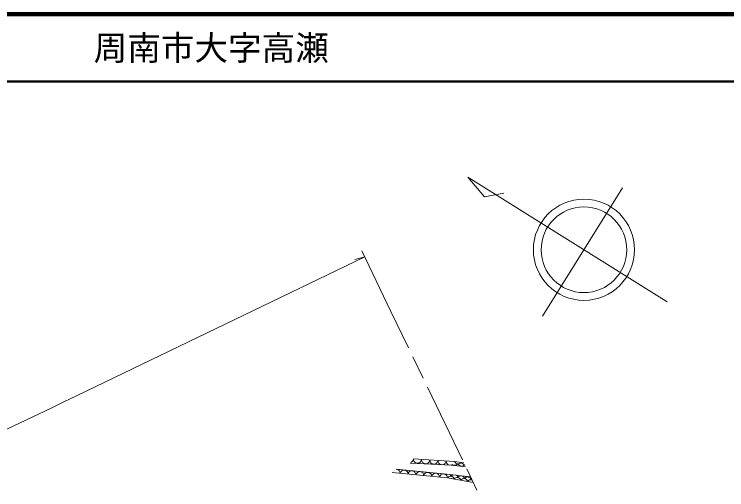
# Model space of a CAD drawing. Units: millimetres, scale not verified. Extents: x 40000 to 680000, y 20000 to 380000.
# Drawn here: x 393206 to 499254, y 309322 to 380000 of the extents above; entities that cross this region are included whole.
import ezdxf
from ezdxf.enums import TextEntityAlignment as Align

# ---------------------------------------------------------------- set-up
doc = ezdxf.new("R2010")
doc.units = ezdxf.units.MM
doc.header["$LTSCALE"] = 1000
doc.linetypes.add('CHAIN', pattern=[18.5, 12, -1.5, 3.5, -1.5])
for name, color, linetype, lineweight in [('M-BGD', 7, 'Continuous', 13), ('M-BMK', 2, 'CHAIN', 13), ('M-BMK-SRVR', 3, 'Continuous', 13), ('M-STR-HTXT', 7, 'Continuous', 13), ('M-TTL', 2, 'Continuous', 140), ('M-TTL-LINE', 7, 'Continuous', 50)]:
    doc.layers.add(name, color=color, linetype=linetype, lineweight=lineweight)
doc.layers.add('M-TTL-TXT', color=7, linetype='Continuous')
doc.styles.add('ＭＳ ゴシック', font='')
doc.styles.get('ＭＳ ゴシック').set_extended_font_data('MS Gothic')

msp = doc.modelspace()

# ---------------------------------------------------------------- linework, layer by layer
at = {"layer": 'M-BGD'}
for points in [[(452608, 313904), (458734, 313527), (460101, 313338)], [(460392, 312733), (458324, 312968), (452151, 313295)], [(449477, 311887), (457677, 311076), (461508, 310414)], [(461105, 311251), (457587, 311615), (450061, 312366)]]:
    msp.add_lwpolyline(points, dxfattribs=at)
for centre, radius, start, end in [((451996, 313949), 614, 290.45943, 355.75783), ((453221, 313874), 614, 177.19911, 355.75783), ((454446, 313798), 614, 177.19911, 355.75783), ((455671, 313723), 614, 177.19911, 266.90742), ((455671, 313723), 614, 267.01576, 355.75783), ((456896, 313648), 614, 177.19911, 256.42439), ((456896, 313648), 614, 277.49879, 355.75783), ((458121, 313572), 614, 177.19911, 252.03871), ((458121, 313572), 614, 281.88447, 291.77083), ((458750, 313642), 666, 238.5359, 316.12843), ((458178, 313444), 666, 310.16218, 316.12843), ((459246, 313296), 666, 208.10267, 213.8282), ((459321, 313841), 666, 208.10267, 316.12843), ((459817, 313495), 666, 208.10267, 312.05722), ((460389, 313693), 666, 208.10267, 257.32716), ((450057, 311769), 592, 0.27144, 90.17634), ((451228, 311653), 592, 0.27144, 168.43114), ((452400, 311537), 592, 0.27144, 168.43114), ((453571, 311421), 592, 84.32222, 168.43114), ((453571, 311421), 592, 0.27144, 84.29469), ((454743, 311305), 592, 87.43465, 168.43114), ((454743, 311305), 592, 0.27144, 81.18226), ((455914, 311189), 592, 88.73006, 168.43114), ((455914, 311189), 592, 0.27144, 79.88679), ((457085, 311073), 592, 89.7245, 168.43114), ((457085, 311073), 592, 18.72407, 78.89241), ((458140, 310771), 555, 13.80757, 146.57646), ((457696, 311185), 555, 13.80757, 42.81715), ((458698, 311012), 555, 112.91579, 146.57646), ((459142, 310597), 555, 13.80757, 146.57646), ((458698, 311012), 555, 13.80757, 55.25404), ((459700, 310839), 555, 13.80757, 146.57646), ((460144, 310424), 555, 13.80757, 146.57646), ((460701, 310665), 555, 13.80757, 146.57646), ((461146, 310251), 555, 70.02271, 146.57646), ((460257, 311080), 555, 13.80757, 21.77223), ((461259, 310906), 555, 137.9948, 146.57646), ((461703, 310492), 555, 137.94451, 146.57646)]:
    msp.add_arc(centre, radius, start, end, dxfattribs=at)
at = {"layer": 'M-BMK'}
msp.add_line((483967, 263747), (449274, 335833), dxfattribs=at)
at = {"layer": 'M-BMK-SRVR'}
msp.add_line((471825, 335108), (483741, 354197), dxfattribs=at)
msp.add_lwpolyline([(490404, 337257), (460714, 355791), (463194, 352880), (466099, 353408)], dxfattribs=at)
for radius in [7526, 6368]:
    msp.add_circle((478000, 345000), radius, dxfattribs=at)
at = {"layer": 'M-STR-HTXT'}
for p, q in [((449274, 335833), (444938, 344844)), ((445371, 343943), (402448, 323285)), ((445371, 343943), (443890, 343563))]:
    msp.add_line(p, q, dxfattribs=at)
msp.add_lwpolyline([(402448, 323285), (400575, 322375), (398701, 321467), (396826, 320563), (394947, 319664), (393066, 318772), (391180, 317888), (389289, 317016), (387393, 316156), (385490, 315310), (383580, 314481), (381662, 313670), (379736, 312878), (377801, 312109), (375857, 311363), (373903, 310643), (371939, 309951), (371411, 309771)], dxfattribs=at)
at = {"layer": 'M-TTL'}
msp.add_line((680000, 380000), (40000, 380000), dxfattribs=at)
at = {"layer": 'M-TTL-LINE'}
msp.add_line((40000, 370000), (680000, 370000), dxfattribs=at)

# ---------------------------------------------------------------- texts
at = {"layer": 'M-TTL-TXT', "style": 'ＭＳ ゴシック'}
msp.add_text('周南市大字高瀬', height=3666, dxfattribs=at).set_placement((405024, 375000), align=Align.MIDDLE_LEFT)

doc.saveas('drawing.dxf')
